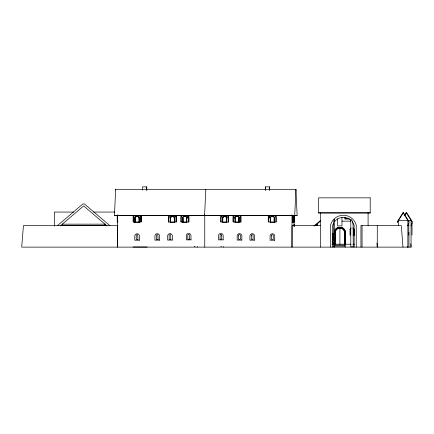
<?xml version="1.0" encoding="UTF-8"?>
<svg xmlns="http://www.w3.org/2000/svg" width="434" height="434" viewBox="0 0 434 434"><rect width="100%" height="100%" fill="white"/><g stroke="black" fill="none" stroke-linecap="round" stroke-linejoin="round"><path stroke-width="0.65" d="M117.614 225.577L117.522 247.125L117.522 214.721M292.69 217.651L292.684 222.387M292.711 218.286L292.7 217.087M293.878 218.53L293.986 216.49M292.424 217.77L292.473 216.631M292.722 217.32L292.635 215.926L292.511 222.387L292.939 222.387L292.934 217.651M114.451 215.405L115.65 189.452L295.934 189.452L297.133 215.405L114.451 215.405L297.133 215.405M205.792 189.452L204.593 215.405M292.722 216.604L292.814 215.926L292.874 217.911M292.738 216.929L292.814 216.382L292.82 216.674M293.227 216.929L293.248 216.631M293.324 216.604L293.417 215.926L293.503 216.604M141.186 221.937L141.186 216.403L141.202 221.937L135.316 221.937L135.397 217.77A1.872 1.866 -90 0 1 139.01 217.77L139.059 221.937M176.448 221.937L176.448 216.403L176.47 221.937L170.584 221.937L170.665 217.77A1.872 1.866 -90 0 1 174.278 217.77L174.327 221.937M188.833 221.937L188.833 216.403L188.855 221.937L182.969 221.937L183.05 217.77A1.872 1.866 -90 0 1 186.642 217.77L186.712 221.937M226.537 221.937L222.778 221.937L222.843 217.77A1.872 1.866 -90 0 1 226.472 217.77L226.521 221.937M222.794 218.286L222.859 217.77A1.872 1.866 -90 0 1 226.456 217.77L226.537 218.286M334.386 232.798L334.571 231.425A5.528 5.528 0 0 1 338.482 227.514L341.341 227.514A5.528 5.528 0 0 1 345.252 231.425L345.431 244.212M117.641 216.761L117.695 216.49M293.21 222.024L293.21 216.49L293.096 222.024L293.558 222.024L293.541 216.403L293.921 216.468L294.002 218.438M293.503 216.761L293.59 216.382L293.53 222.024M407.26 247.125L407.26 246.577M407.862 225.452L408.85 223.005L407.862 225.919M411.063 225.452L412.056 223.005L411.063 225.919M223.304 246.577L223.304 247.125M293.53 216.561L293.178 216.561M293.959 216.561L294.333 216.49L294.225 222.024M332.129 234.403L332.563 233.378L333.084 233.161L332.97 240.702L332.287 240.317M197.405 246.577L197.405 247.125M404.672 215.069L406.408 212.297L412.3 221.725L412.3 222.425L406.408 212.996L404.971 215.286M221.535 246.664L220.814 246.669M353.52 228.273L352.95 228.837A0.873 0.873 0 0 1 353.824 229.711L353.824 234.897L354.117 235.185L352.95 235.185M57.299 225.772L82.851 203.969L84.456 203.969L110.008 225.772M60.185 225.968L83.653 205.938L107.127 225.968M313.874 226.06L320.514 220.461M315.062 225.761L320.655 221.042M195.175 246.664L194.264 246.669M332.178 241.255L332.672 241.12L332.672 240.534M332.151 241.901L332.797 241.787L332.672 241.12M139.168 221.937L139.146 218.438A2.04 2.034 -90 0 1 140.676 216.468L141.202 216.403M175.922 221.937L175.922 216.468L176.47 216.403M188.855 216.403L188.307 216.468A2.04 2.034 -90 0 0 186.799 218.438L186.799 221.937M228.143 216.561L228.685 216.49L228.669 222.024L226.635 222.024L226.635 218.53A2.04 2.034 -90 0 1 228.159 216.561L228.143 222.024M240.528 216.561L241.071 216.49L241.071 222.024L239.02 222.024L239.02 218.53A2.04 2.034 -90 0 1 240.544 216.561L240.528 222.024M275.796 216.561L276.339 216.49L276.339 222.024L274.283 222.024L274.283 218.53A2.04 2.034 -90 0 1 275.812 216.561L275.796 222.024M73.672 212.063L54.38 212.063L54.38 226.13M93.63 212.063L114.918 212.063M318.572 212.448L370.207 212.448M117.712 221.937L117.251 221.937L117.251 216.403L117.657 216.674M140.654 216.468L140.654 221.937M175.922 216.468L175.944 216.468A2.04 2.034 -90 0 0 174.435 218.438L174.414 221.937M221.123 216.468L221.145 216.468A2.04 2.034 -90 0 1 222.653 218.438L222.631 221.937L220.597 221.937L220.597 216.403L221.145 216.468L221.123 221.937M233.53 216.468L232.982 216.403L232.982 221.937L235.038 221.937L235.038 218.438A2.04 2.034 -90 0 0 233.53 216.468L233.508 221.937M292.766 222.387L292.766 216.403L293.145 216.468L293.227 218.438M133.639 216.561L133.656 216.561A2.04 2.034 -90 0 1 135.164 218.53L135.164 222.024L133.113 222.024L133.13 216.49L133.656 216.561L133.639 222.024M168.907 216.561L168.924 216.561A2.04 2.034 -90 0 1 170.432 218.53L170.432 222.024L168.376 222.024L168.397 216.49L168.924 216.561L168.907 222.024M181.309 216.561L180.761 216.49L180.783 222.024L182.817 222.024L182.817 218.53A2.04 2.034 -90 0 0 181.309 216.561L181.287 222.024M135.316 218.286L135.332 221.937M139.059 218.286L138.994 217.77A1.872 1.866 -90 0 0 135.386 217.77M170.584 218.286L170.6 221.937M182.969 218.286L182.985 221.937M292.418 218.286L292.939 218.253M349.012 218.579L345.263 218.579L345.263 217.363M349.468 219.034L344.808 219.034L344.808 217.26M341.916 221.15L350.607 221.15M292.418 221.937L294.002 221.937M117.581 222.024L117.934 222.024M134.86 222.387L139.526 222.387L139.526 218.253A2.327 2.327 -90 0 0 137.198 215.926A2.327 2.327 -90 0 0 134.871 218.253L134.86 222.387L134.871 218.253M170.128 222.387L174.793 222.387M187.173 222.387L182.513 222.387L182.513 218.253M222.322 222.387L226.987 222.387M234.707 222.387L239.367 222.387M269.975 222.387L274.635 222.387M293.286 222.387L293.72 222.387M315.871 225.078L317.617 225.078L317.617 223.602M117.999 225.577L23.447 225.577L21.7 247.125L411.063 247.125L411.063 220.45L398.542 220.45L398.542 225.783M320.634 225.577L292.082 225.577L291.99 247.125L291.99 214.721M350.33 229.711L350.33 234.897L350.037 235.185L350.037 229.711L350.33 229.711A0.873 0.873 0 0 1 350.976 228.87M353.824 229.711L354.117 229.711L354.117 235.185M332.032 244.212L333.529 244.212M334.386 244.212L351.122 244.212M352.793 244.212L354.453 244.212M334.701 245.145L345.122 245.145M334.701 246.078L345.122 246.078M132.994 247.006L147.197 247.006M293.145 216.468L293.178 222.024M117.63 216.468L117.598 221.937M117.251 216.403L117.364 221.937M293.617 216.447L293.623 217M332.672 241.809L333.393 243.908L332.308 243.751L332.308 243.111M294.719 215.215L295.934 189.452L295.934 190.021M376.924 243.083L377.271 247.125L377.271 225.577M410.792 243.756L411.063 247.125M294.062 224.123L294.225 226.13M294.171 226.168L294.062 224.877L294.078 226.125M402.974 247.125L401.309 225.577L360.947 225.577L360.947 247.125M293.661 216.929L293.59 215.926L293.444 222.024M292.863 216.631L292.847 217M293.682 216.604L293.65 217.911M292.885 216.929L292.863 217.423M292.592 216.929L292.619 217.77M293.699 217.087L293.688 217.77M292.749 217.087L292.766 218.253M293.715 217.651L293.655 218.438M292.912 217.77L292.879 218.438M412.012 223.472L412.012 235.119M408.947 232.315L408.947 247.125M408.806 223.472L408.806 235.119M407.862 220.45L407.862 247.125M368.081 212.855L368.081 225.577M362.054 225.577L362.054 247.125M356.249 247.125L356.249 225.175L355.126 222.333A13.297 13.297 0 0 0 331.609 222.333L330.486 225.175L330.486 247.125M354.144 247.125L354.144 225.577A11.175 11.175 0 0 0 352.278 221.79M345.643 244.212L345.459 231.371A5.745 5.745 0 0 0 341.395 227.308L338.422 227.308A5.745 5.745 0 0 0 334.364 231.371M345.122 244.212L345.122 247.125M344.813 244.212L344.645 231.588A4.904 4.904 0 0 0 341.178 228.121L338.645 228.121A4.904 4.904 0 0 0 335.173 231.588L335.01 244.212M344.569 244.212L344.569 232.857A4.66 4.66 0 0 0 339.909 228.197A4.66 4.66 0 0 0 335.254 232.857L335.254 244.212M341.976 217.499L341.976 225.908L337.609 225.908L337.609 218.79M339.909 228.197L339.909 244.212M334.701 244.212L334.701 247.125M332.596 247.125L332.596 225.577A11.175 11.175 0 0 1 333.486 223.326M320.319 213.116L320.319 247.125M294.333 216.49L294.306 222.024L293.878 222.024L293.894 216.403L293.921 221.937M294.062 215.383L294.062 226.195M293.693 218.286L293.655 221.937M292.917 218.286L292.879 221.937M274.304 218.53L274.304 222.024M270.301 218.438L270.284 221.937L268.25 221.937L268.25 216.403L268.792 216.468A2.04 2.034 -90 0 1 270.301 218.438A2.04 2.034 -90 0 0 268.776 216.468L268.776 221.937M269.693 190.206L269.693 186.875L265.396 186.875L265.396 190.168M269.465 186.875L269.465 190.168M265.619 186.875L265.619 190.206M239.036 218.53L239.036 222.024M226.651 218.53L226.651 222.024M221.714 235.206L221.714 239.167L219.967 239.167L220.222 234.588A0.873 0.873 0 0 1 221.714 235.206M204.756 214.721L204.756 247.125M188.307 221.937L188.329 216.468A2.04 2.034 -90 0 0 186.821 218.438M182.524 222.387L182.524 218.253A2.327 2.327 -90 0 1 184.851 215.926A2.327 2.327 -90 0 1 187.173 218.253M146.79 190.206L146.79 186.875L142.493 186.875L142.493 190.168M146.567 186.875L146.567 190.168M115.65 189.452L115.65 190.021M334.842 221.318A11.175 11.175 0 0 1 351.068 220.434M234.718 218.253A2.327 2.327 -90 0 1 237.045 215.926A2.327 2.327 -90 0 1 239.367 218.253M269.975 218.253A2.327 2.327 -90 0 1 274.548 217.651M350.037 229.711A2.04 2.04 0 0 1 351.057 227.948M353.097 227.948A2.04 2.04 0 0 1 354.117 229.711M170.649 217.77A1.872 1.866 -90 0 1 174.262 217.77M333.431 224.741L333.35 246.832L334.419 246.832L334.419 219.403A10.004 1.118 90 0 0 333.431 224.741M235.244 217.77L235.163 221.937L238.922 221.937L238.836 217.77A1.872 1.866 -90 0 0 235.228 217.77M238.657 235.19L238.629 239.378L240.371 239.378L240.371 235.418A0.873 0.873 0 0 0 238.884 234.799L238.657 235.19M251.405 235.261L251.373 239.449L253.12 239.449L253.12 235.488A0.873 0.873 0 0 0 251.628 234.87L251.405 235.261M270.512 217.77L270.431 221.937L274.19 221.937L274.104 217.77A1.872 1.866 -90 0 0 270.496 217.77M271.543 235.32L271.516 239.508L273.257 239.508L273.257 235.548A0.873 0.873 0 0 0 271.771 234.93L271.543 235.32M403.202 212.297L397.305 221.725L397.305 222.425L403.202 212.996L409.094 222.425L409.094 221.725L403.202 212.297M370.207 197.839L318.572 197.839L318.572 213.148L370.207 213.148L370.207 197.839M105.001 224.156L62.306 224.156L62.306 225.441L105.001 225.441L105.001 224.156M189.522 239.167L187.776 239.167L187.776 235.206A0.873 0.873 0 0 1 189.267 234.588L189.522 239.167M158.117 239.449L156.37 239.449L156.37 235.488A0.873 0.873 0 0 1 157.862 234.87L158.117 239.449M170.86 239.378L169.119 239.378L169.119 235.418A0.873 0.873 0 0 1 170.605 234.799L170.86 239.378M137.974 239.508L136.233 239.508L136.233 235.548A0.873 0.873 0 0 1 137.719 234.93L137.974 239.508M190.982 239.872L186.332 239.872L186.332 235.738A2.327 2.327 -90 0 1 188.66 233.405A2.327 2.327 -90 0 1 190.982 235.738L190.982 239.872M223.174 239.872L218.524 239.872L218.524 235.738A2.327 2.327 -90 0 1 220.852 233.405A2.327 2.327 -90 0 1 223.174 235.738L223.174 239.872M172.325 240.083L167.67 240.083L167.67 235.95A2.327 2.327 -90 0 1 169.998 233.617A2.327 2.327 -90 0 1 172.325 235.95L172.325 240.083M241.836 240.083L237.181 240.083L237.181 235.95A2.327 2.327 -90 0 1 239.508 233.617A2.327 2.327 -90 0 1 241.836 235.95L241.836 240.083M159.576 240.154L154.927 240.154L154.927 236.015A2.327 2.327 -90 0 1 157.254 233.687A2.327 2.327 -90 0 1 159.576 236.015L159.576 240.154M254.579 240.154L249.93 240.154L249.93 236.015A2.327 2.327 -90 0 1 252.257 233.687A2.327 2.327 -90 0 1 254.579 236.015L254.579 240.154M139.439 240.214L134.784 240.214L134.784 236.08A2.327 2.327 -90 0 1 137.111 233.747A2.327 2.327 -90 0 1 139.439 236.08L139.439 240.214M274.722 240.214L270.067 240.214L270.067 236.08A2.327 2.327 -90 0 1 272.395 233.747A2.327 2.327 -90 0 1 274.722 236.08L274.722 240.214M353.276 246.832L350.786 246.832L350.786 219.403A10.004 2.588 90 0 1 353.075 224.741L353.276 246.832M226.987 218.253A2.327 2.327 -90 0 0 222.414 217.651A2.327 2.327 -90 0 1 226.977 218.253M174.712 217.651A2.327 2.327 -90 0 0 170.139 218.253A2.327 2.327 -90 0 1 174.701 217.651"/></g></svg>
